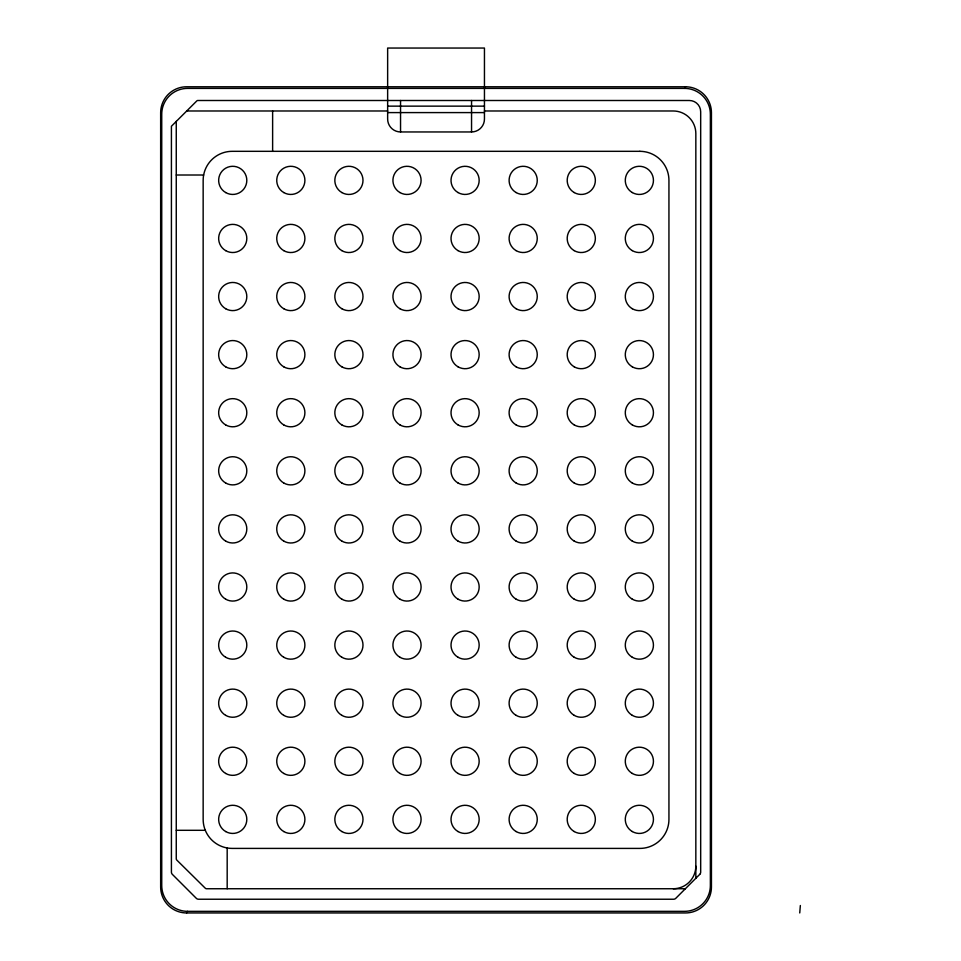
<?xml version="1.0" encoding="UTF-8"?>
<svg xmlns="http://www.w3.org/2000/svg" width="961" height="961" viewBox="0 0 961 961"><rect width="100%" height="100%" fill="white"/><g stroke="black" fill="none" stroke-linecap="round" stroke-linejoin="round"><path stroke-width="1.44" d="M799.744 912.95L800.345 905.514M186.578 912.95L685.517 912.95A25.923 25.923 0 0 0 711.44 887.027L711.44 112.701A25.923 25.923 0 0 0 685.517 86.778L186.578 86.778A25.923 25.923 0 0 0 160.655 112.701L160.655 887.027A25.923 25.923 0 0 0 186.578 912.95L187.551 911.34L684.544 911.34A25.815 25.815 0 0 0 710.359 885.513L710.359 114.203A25.815 25.815 0 0 0 684.544 88.388L187.551 88.388A25.815 25.815 0 0 0 161.736 114.203L161.736 885.513A25.815 25.815 0 0 0 187.551 911.34M684.544 88.388L685.517 86.778M387.643 106.142L484.452 106.142M186.722 110.983L387.643 110.983M484.452 110.983L673.253 110.983A22.596 22.596 0 0 1 695.836 133.567L695.836 878.258M387.643 112.593L484.452 112.593M400.545 131.957L471.551 131.957A12.913 12.913 0 0 0 484.452 119.044L484.452 48.05L387.643 48.05L387.643 119.044A12.913 12.913 0 0 0 400.545 131.957L400.545 100.497M176.259 175.01L203.648 175.01M176.259 830.304L205.294 830.304M685.349 888.745L206.615 888.745A1.934 1.934 0 0 1 205.258 888.192L176.824 860.095A1.934 1.934 0 0 1 176.259 858.714L176.259 121.422M471.551 100.497L471.551 131.957M272.624 110.983L272.624 151.321M227.18 847.974L227.18 888.745M695.836 866.149A22.596 22.596 0 0 1 673.253 888.745M699.74 874.366L675.811 898.295A3.231 3.231 0 0 1 673.529 899.232L198.567 899.232A3.231 3.231 0 0 1 196.284 898.295L172.355 874.366A3.231 3.231 0 0 1 171.418 872.083L171.418 126.251L196.813 100.917A1.526 1.526 0 0 1 197.906 100.497L689.385 100.497A11.292 11.292 0 0 1 700.677 111.788L700.677 872.083A3.231 3.231 0 0 1 699.74 874.366M639.894 151.321L232.202 151.321A29.046 29.046 0 0 0 203.155 180.368L203.155 819.361A29.046 29.046 0 0 0 232.202 848.407L639.894 848.407A29.046 29.046 0 0 0 668.94 819.361L668.94 180.368A29.046 29.046 0 0 0 639.894 151.321M632.29 250.629A14.079 14.079 0 0 0 653.444 238.484A14.079 14.079 0 0 0 632.35 226.243A14.079 14.079 0 0 0 632.29 250.629M225.667 192.548A14.079 14.079 0 0 0 246.809 180.404A14.079 14.079 0 0 0 225.715 168.163A14.079 14.079 0 0 0 225.667 192.548M458.025 192.548A14.079 14.079 0 0 0 479.167 180.404A14.079 14.079 0 0 0 458.085 168.163A14.079 14.079 0 0 0 458.025 192.548M399.932 599.171A14.079 14.079 0 0 0 421.086 587.027A14.079 14.079 0 0 0 399.992 574.786A14.079 14.079 0 0 0 399.932 599.171M341.84 599.171A14.079 14.079 0 0 0 362.994 587.027A14.079 14.079 0 0 0 341.9 574.786A14.079 14.079 0 0 0 341.84 599.171M399.932 541.091A14.079 14.079 0 0 0 421.086 528.946A14.079 14.079 0 0 0 399.992 516.694A14.079 14.079 0 0 0 399.932 541.091M341.84 541.091A14.079 14.079 0 0 0 362.994 528.946A14.079 14.079 0 0 0 341.9 516.694A14.079 14.079 0 0 0 341.84 541.091M283.747 599.171A14.079 14.079 0 0 0 304.901 587.027A14.079 14.079 0 0 0 283.807 574.786A14.079 14.079 0 0 0 283.747 599.171M225.667 599.171A14.079 14.079 0 0 0 246.809 587.027A14.079 14.079 0 0 0 225.715 574.786A14.079 14.079 0 0 0 225.667 599.171M283.747 541.091A14.079 14.079 0 0 0 304.901 528.946A14.079 14.079 0 0 0 283.807 516.694A14.079 14.079 0 0 0 283.747 541.091M225.667 541.091A14.079 14.079 0 0 0 246.809 528.946A14.079 14.079 0 0 0 225.715 516.694A14.079 14.079 0 0 0 225.667 541.091M632.29 599.171A14.079 14.079 0 0 0 653.444 587.027A14.079 14.079 0 0 0 632.35 574.786A14.079 14.079 0 0 0 632.29 599.171M574.21 599.171A14.079 14.079 0 0 0 595.352 587.027A14.079 14.079 0 0 0 574.258 574.786A14.079 14.079 0 0 0 574.21 599.171M632.29 541.091A14.079 14.079 0 0 0 653.444 528.946A14.079 14.079 0 0 0 632.35 516.694A14.079 14.079 0 0 0 632.29 541.091M574.21 541.091A14.079 14.079 0 0 0 595.352 528.946A14.079 14.079 0 0 0 574.258 516.694A14.079 14.079 0 0 0 574.21 541.091M516.117 599.171A14.079 14.079 0 0 0 537.259 587.027A14.079 14.079 0 0 0 516.165 574.786A14.079 14.079 0 0 0 516.117 599.171M458.025 599.171A14.079 14.079 0 0 0 479.167 587.027A14.079 14.079 0 0 0 458.085 574.786A14.079 14.079 0 0 0 458.025 599.171M516.117 541.091A14.079 14.079 0 0 0 537.259 528.946A14.079 14.079 0 0 0 516.165 516.694A14.079 14.079 0 0 0 516.117 541.091M458.025 541.091A14.079 14.079 0 0 0 479.167 528.946A14.079 14.079 0 0 0 458.085 516.694A14.079 14.079 0 0 0 458.025 541.091M399.932 482.999A14.079 14.079 0 0 0 421.086 470.854A14.079 14.079 0 0 0 399.992 458.613A14.079 14.079 0 0 0 399.932 482.999M341.84 482.999A14.079 14.079 0 0 0 362.994 470.854A14.079 14.079 0 0 0 341.9 458.613A14.079 14.079 0 0 0 341.84 482.999M399.932 424.906A14.079 14.079 0 0 0 421.086 412.762A14.079 14.079 0 0 0 399.992 400.521A14.079 14.079 0 0 0 399.932 424.906M341.84 424.906A14.079 14.079 0 0 0 362.994 412.762A14.079 14.079 0 0 0 341.9 400.521A14.079 14.079 0 0 0 341.84 424.906M283.747 482.999A14.079 14.079 0 0 0 304.901 470.854A14.079 14.079 0 0 0 283.807 458.613A14.079 14.079 0 0 0 283.747 482.999M225.667 482.999A14.079 14.079 0 0 0 246.809 470.854A14.079 14.079 0 0 0 225.715 458.613A14.079 14.079 0 0 0 225.667 482.999M283.747 424.906A14.079 14.079 0 0 0 304.901 412.762A14.079 14.079 0 0 0 283.807 400.521A14.079 14.079 0 0 0 283.747 424.906M225.667 424.906A14.079 14.079 0 0 0 246.809 412.762A14.079 14.079 0 0 0 225.715 400.521A14.079 14.079 0 0 0 225.667 424.906M632.29 482.999A14.079 14.079 0 0 0 653.444 470.854A14.079 14.079 0 0 0 632.35 458.613A14.079 14.079 0 0 0 632.29 482.999M574.21 482.999A14.079 14.079 0 0 0 595.352 470.854A14.079 14.079 0 0 0 574.258 458.613A14.079 14.079 0 0 0 574.21 482.999M632.29 424.906A14.079 14.079 0 0 0 653.444 412.762A14.079 14.079 0 0 0 632.35 400.521A14.079 14.079 0 0 0 632.29 424.906M574.21 424.906A14.079 14.079 0 0 0 595.352 412.762A14.079 14.079 0 0 0 574.258 400.521A14.079 14.079 0 0 0 574.21 424.906M516.117 482.999A14.079 14.079 0 0 0 537.259 470.854A14.079 14.079 0 0 0 516.165 458.613A14.079 14.079 0 0 0 516.117 482.999M458.025 482.999A14.079 14.079 0 0 0 479.167 470.854A14.079 14.079 0 0 0 458.085 458.613A14.079 14.079 0 0 0 458.025 482.999M516.117 424.906A14.079 14.079 0 0 0 537.259 412.762A14.079 14.079 0 0 0 516.165 400.521A14.079 14.079 0 0 0 516.117 424.906M458.025 424.906A14.079 14.079 0 0 0 479.167 412.762A14.079 14.079 0 0 0 458.085 400.521A14.079 14.079 0 0 0 458.025 424.906M399.932 831.541A14.079 14.079 0 0 0 421.086 819.397A14.079 14.079 0 0 0 399.992 807.156A14.079 14.079 0 0 0 399.932 831.541M341.84 831.541A14.079 14.079 0 0 0 362.994 819.397A14.079 14.079 0 0 0 341.9 807.156A14.079 14.079 0 0 0 341.84 831.541M399.932 773.449A14.079 14.079 0 0 0 421.086 761.304A14.079 14.079 0 0 0 399.992 749.063A14.079 14.079 0 0 0 399.932 773.449M341.84 773.449A14.079 14.079 0 0 0 362.994 761.304A14.079 14.079 0 0 0 341.9 749.063A14.079 14.079 0 0 0 341.84 773.449M283.747 831.541A14.079 14.079 0 0 0 304.901 819.397A14.079 14.079 0 0 0 283.807 807.156A14.079 14.079 0 0 0 283.747 831.541M225.667 831.541A14.079 14.079 0 0 0 246.809 819.397A14.079 14.079 0 0 0 225.715 807.156A14.079 14.079 0 0 0 225.667 831.541M283.747 773.449A14.079 14.079 0 0 0 304.901 761.304A14.079 14.079 0 0 0 283.807 749.063A14.079 14.079 0 0 0 283.747 773.449M225.667 773.449A14.079 14.079 0 0 0 246.809 761.304A14.079 14.079 0 0 0 225.715 749.063A14.079 14.079 0 0 0 225.667 773.449M632.29 831.541A14.079 14.079 0 0 0 653.444 819.397A14.079 14.079 0 0 0 632.35 807.156A14.079 14.079 0 0 0 632.29 831.541M574.21 831.541A14.079 14.079 0 0 0 595.352 819.397A14.079 14.079 0 0 0 574.258 807.156A14.079 14.079 0 0 0 574.21 831.541M632.29 773.449A14.079 14.079 0 0 0 653.444 761.304A14.079 14.079 0 0 0 632.35 749.063A14.079 14.079 0 0 0 632.29 773.449M574.21 773.449A14.079 14.079 0 0 0 595.352 761.304A14.079 14.079 0 0 0 574.258 749.063A14.079 14.079 0 0 0 574.21 773.449M516.117 831.541A14.079 14.079 0 0 0 537.259 819.397A14.079 14.079 0 0 0 516.165 807.156A14.079 14.079 0 0 0 516.117 831.541M458.025 831.541A14.079 14.079 0 0 0 479.167 819.397A14.079 14.079 0 0 0 458.085 807.156A14.079 14.079 0 0 0 458.025 831.541M516.117 773.449A14.079 14.079 0 0 0 537.259 761.304A14.079 14.079 0 0 0 516.165 749.063A14.079 14.079 0 0 0 516.117 773.449M458.025 773.449A14.079 14.079 0 0 0 479.167 761.304A14.079 14.079 0 0 0 458.085 749.063A14.079 14.079 0 0 0 458.025 773.449M399.932 715.356A14.079 14.079 0 0 0 421.086 703.212A14.079 14.079 0 0 0 399.992 690.971A14.079 14.079 0 0 0 399.932 715.356M341.84 715.356A14.079 14.079 0 0 0 362.994 703.212A14.079 14.079 0 0 0 341.9 690.971A14.079 14.079 0 0 0 341.84 715.356M399.932 657.264A14.079 14.079 0 0 0 421.086 645.119A14.079 14.079 0 0 0 399.992 632.879A14.079 14.079 0 0 0 399.932 657.264M341.84 657.264A14.079 14.079 0 0 0 362.994 645.119A14.079 14.079 0 0 0 341.9 632.879A14.079 14.079 0 0 0 341.84 657.264M283.747 715.356A14.079 14.079 0 0 0 304.901 703.212A14.079 14.079 0 0 0 283.807 690.971A14.079 14.079 0 0 0 283.747 715.356M225.667 715.356A14.079 14.079 0 0 0 246.809 703.212A14.079 14.079 0 0 0 225.715 690.971A14.079 14.079 0 0 0 225.667 715.356M283.747 657.264A14.079 14.079 0 0 0 304.901 645.119A14.079 14.079 0 0 0 283.807 632.879A14.079 14.079 0 0 0 283.747 657.264M225.667 657.264A14.079 14.079 0 0 0 246.809 645.119A14.079 14.079 0 0 0 225.715 632.879A14.079 14.079 0 0 0 225.667 657.264M632.29 715.356A14.079 14.079 0 0 0 653.444 703.212A14.079 14.079 0 0 0 632.35 690.971A14.079 14.079 0 0 0 632.29 715.356M574.21 715.356A14.079 14.079 0 0 0 595.352 703.212A14.079 14.079 0 0 0 574.258 690.971A14.079 14.079 0 0 0 574.21 715.356M632.29 657.264A14.079 14.079 0 0 0 653.444 645.119A14.079 14.079 0 0 0 632.35 632.879A14.079 14.079 0 0 0 632.29 657.264M574.21 657.264A14.079 14.079 0 0 0 595.352 645.119A14.079 14.079 0 0 0 574.258 632.879A14.079 14.079 0 0 0 574.21 657.264M516.117 715.356A14.079 14.079 0 0 0 537.259 703.212A14.079 14.079 0 0 0 516.165 690.971A14.079 14.079 0 0 0 516.117 715.356M458.025 715.356A14.079 14.079 0 0 0 479.167 703.212A14.079 14.079 0 0 0 458.085 690.971A14.079 14.079 0 0 0 458.025 715.356M516.117 657.264A14.079 14.079 0 0 0 537.259 645.119A14.079 14.079 0 0 0 516.165 632.879A14.079 14.079 0 0 0 516.117 657.264M458.025 657.264A14.079 14.079 0 0 0 479.167 645.119A14.079 14.079 0 0 0 458.085 632.879A14.079 14.079 0 0 0 458.025 657.264M399.932 366.814A14.079 14.079 0 0 0 421.086 354.669A14.079 14.079 0 0 0 399.992 342.428A14.079 14.079 0 0 0 399.932 366.814M341.84 366.814A14.079 14.079 0 0 0 362.994 354.669A14.079 14.079 0 0 0 341.9 342.428A14.079 14.079 0 0 0 341.84 366.814M399.932 308.721A14.079 14.079 0 0 0 421.086 296.577A14.079 14.079 0 0 0 399.992 284.336A14.079 14.079 0 0 0 399.932 308.721M341.84 308.721A14.079 14.079 0 0 0 362.994 296.577A14.079 14.079 0 0 0 341.9 284.336A14.079 14.079 0 0 0 341.84 308.721M283.747 366.814A14.079 14.079 0 0 0 304.901 354.669A14.079 14.079 0 0 0 283.807 342.428A14.079 14.079 0 0 0 283.747 366.814M225.667 366.814A14.079 14.079 0 0 0 246.809 354.669A14.079 14.079 0 0 0 225.715 342.428A14.079 14.079 0 0 0 225.667 366.814M283.747 308.721A14.079 14.079 0 0 0 304.901 296.577A14.079 14.079 0 0 0 283.807 284.336A14.079 14.079 0 0 0 283.747 308.721M225.667 308.721A14.079 14.079 0 0 0 246.809 296.577A14.079 14.079 0 0 0 225.715 284.336A14.079 14.079 0 0 0 225.667 308.721M632.29 366.814A14.079 14.079 0 0 0 653.444 354.669A14.079 14.079 0 0 0 632.35 342.428A14.079 14.079 0 0 0 632.29 366.814M574.21 366.814A14.079 14.079 0 0 0 595.352 354.669A14.079 14.079 0 0 0 574.258 342.428A14.079 14.079 0 0 0 574.21 366.814M632.29 308.721A14.079 14.079 0 0 0 653.444 296.577A14.079 14.079 0 0 0 632.35 284.336A14.079 14.079 0 0 0 632.29 308.721M574.21 308.721A14.079 14.079 0 0 0 595.352 296.577A14.079 14.079 0 0 0 574.258 284.336A14.079 14.079 0 0 0 574.21 308.721M516.117 366.814A14.079 14.079 0 0 0 537.259 354.669A14.079 14.079 0 0 0 516.165 342.428A14.079 14.079 0 0 0 516.117 366.814M458.025 366.814A14.079 14.079 0 0 0 479.167 354.669A14.079 14.079 0 0 0 458.085 342.428A14.079 14.079 0 0 0 458.025 366.814M516.117 308.721A14.079 14.079 0 0 0 537.259 296.577A14.079 14.079 0 0 0 516.165 284.336A14.079 14.079 0 0 0 516.117 308.721M458.025 308.721A14.079 14.079 0 0 0 479.167 296.577A14.079 14.079 0 0 0 458.085 284.336A14.079 14.079 0 0 0 458.025 308.721M399.932 250.629A14.079 14.079 0 0 0 421.086 238.484A14.079 14.079 0 0 0 399.992 226.243A14.079 14.079 0 0 0 399.932 250.629M341.84 250.629A14.079 14.079 0 0 0 362.994 238.484A14.079 14.079 0 0 0 341.9 226.243A14.079 14.079 0 0 0 341.84 250.629M399.932 192.548A14.079 14.079 0 0 0 421.086 180.404A14.079 14.079 0 0 0 399.992 168.163A14.079 14.079 0 0 0 399.932 192.548M341.84 192.548A14.079 14.079 0 0 0 362.994 180.404A14.079 14.079 0 0 0 341.9 168.163A14.079 14.079 0 0 0 341.84 192.548M283.747 250.629A14.079 14.079 0 0 0 304.901 238.484A14.079 14.079 0 0 0 283.807 226.243A14.079 14.079 0 0 0 283.747 250.629M225.667 250.629A14.079 14.079 0 0 0 246.809 238.484A14.079 14.079 0 0 0 225.715 226.243A14.079 14.079 0 0 0 225.667 250.629M283.747 192.548A14.079 14.079 0 0 0 304.901 180.404A14.079 14.079 0 0 0 283.807 168.163A14.079 14.079 0 0 0 283.747 192.548M574.21 250.629A14.079 14.079 0 0 0 595.352 238.484A14.079 14.079 0 0 0 574.258 226.243A14.079 14.079 0 0 0 574.21 250.629M632.29 192.548A14.079 14.079 0 0 0 653.444 180.404A14.079 14.079 0 0 0 632.35 168.163A14.079 14.079 0 0 0 632.29 192.548M574.21 192.548A14.079 14.079 0 0 0 595.352 180.404A14.079 14.079 0 0 0 574.258 168.163A14.079 14.079 0 0 0 574.21 192.548M516.117 250.629A14.079 14.079 0 0 0 537.259 238.484A14.079 14.079 0 0 0 516.165 226.243A14.079 14.079 0 0 0 516.117 250.629M458.025 250.629A14.079 14.079 0 0 0 479.167 238.484A14.079 14.079 0 0 0 458.085 226.243A14.079 14.079 0 0 0 458.025 250.629M516.117 192.548A14.079 14.079 0 0 0 537.259 180.404A14.079 14.079 0 0 0 516.165 168.163A14.079 14.079 0 0 0 516.117 192.548"/></g></svg>
